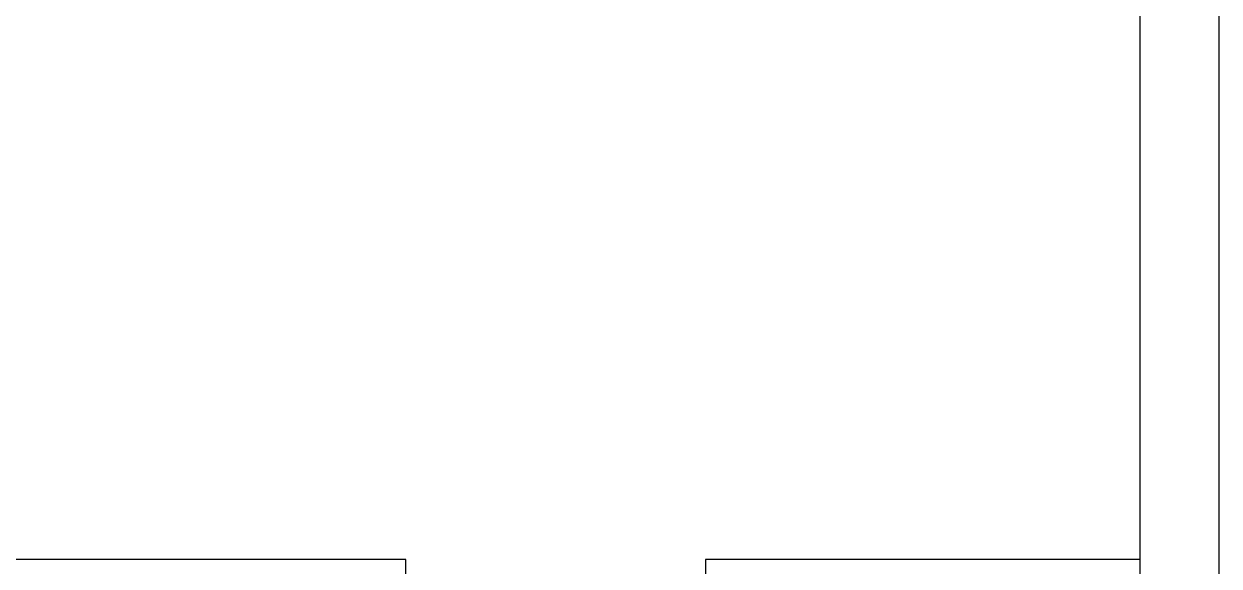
# Model space of a CAD drawing. Header units: inches. Extents: x -60 to 5673, y -29 to 4299.
# Drawn here: x 1950.9 to 2142.3, y 3379.1 to 3466 of the extents above; entities that cross this region are included whole.
import ezdxf

# ---------------------------------------------------------------- set-up
doc = ezdxf.new("R2010")
doc.units = ezdxf.units.IN
doc.header["$LTSCALE"] = 96
doc.header["$MEASUREMENT"] = 0
doc.layers.add('A-WALL-FULL', color=6, linetype='Continuous')
doc.layers.add('AE-113$0$A-WALL-PATT', color=2, linetype='Continuous', lineweight=9)
pattern_1 = [(0, (0, 0), (30.72, 7.68), [1.267, -21.773, 1.267, -21.773, -122.88]), (0, (0, 0), (30.72, 7.68), [-46.08, 1.267, -44.813, 1.267, -21.773, -53.76]), (0, (0, 0), (30.72, 7.68), [-115.2, 1.267, -14.093, 1.267, -37.133]), (120, (11.52, 3.84), (-22.011075, 22.7643), [1.267, -21.773, 1.267, -21.773, -122.88]), (120, (11.52, 3.84), (-22.011075, 22.7643), [-46.08, 1.267, -44.813, 1.267, -21.773, -53.76]), (120, (11.52, 3.84), (-22.011075, 22.7643), [-115.2, 1.267, -14.093, 1.267, -37.133]), (240, (15.36, 19.2), (-8.708925, -30.4443), [1.267, -21.773, 1.267, -21.773, -122.88]), (240, (15.36, 19.2), (-8.708925, -30.4443), [-46.08, 1.267, -44.813, 1.267, -21.773, -53.76]), (240, (15.36, 19.2), (-8.708925, -30.4443), [-115.2, 1.267, -14.093, 1.267, -37.133])]

msp = doc.modelspace()

# ---------------------------------------------------------------- hatches: boundary and pattern name
at = {"layer": 'AE-113$0$A-WALL-PATT', "lineweight": 9}
h = msp.add_hatch(dxfattribs=at)
h.set_pattern_fill('FP_1', color=256, style=0, pattern_type=2)
h.set_pattern_definition(pattern_1)
h.paths.add_polyline_path([(2007.45, 3344.2), (2008.08, 3344.2), (2008.08, 3379.58), (2007.45, 3379.58), (2007.45, 3344.83)], flags=0)
h = msp.add_hatch(dxfattribs=at)
h.set_pattern_fill('FP_1', color=256, style=0, pattern_type=2)
h.set_pattern_definition(pattern_1)
h.paths.add_polyline_path([(2066.08, 3379.58), (2066.08, 3380.2), (2060.08, 3380.2), (2060.08, 3379.58)], flags=0)
h.paths.add_polyline_path([(2012.08, 3379.58), (2012.08, 3380.2), (2008.08, 3380.2), (2008.08, 3379.58)], flags=0)

# ---------------------------------------------------------------- linework, layer by layer
at = {"layer": 'A-WALL-FULL'}
for p, q in [((2129.7, 3250.45), (2129.7, 3743.83)), ((2142.33, 2877.33), (2142.33, 3734.33)), ((2012.08, 3380.2), (1913.33, 3380.2)), ((2012.08, 3375.33), (2012.08, 3380.2)), ((2060.08, 3380.2), (2060.08, 3375.33)), ((2129.7, 3380.2), (2060.08, 3380.2))]:
    msp.add_line(p, q, dxfattribs=at)

doc.saveas('drawing.dxf')
